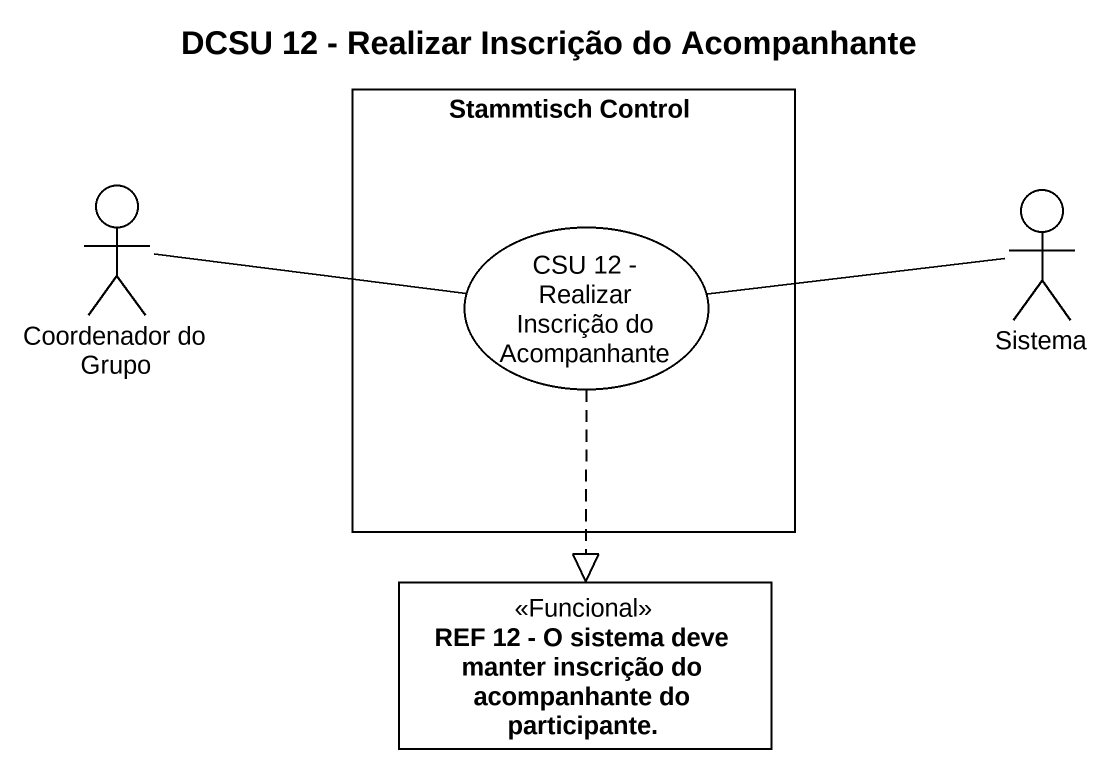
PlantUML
@startuml
title DCSU 12 - Realizar Inscrição do Acompanhante
allowmixing
hide circle
hide empty members
rectangle "Stammtisch Control" as Stammtisch_Control {
  usecase "CSU 12 - Realizar Inscrição do Acompanhante" as CSU_12_Realizar_Inscrição
}
actor "Coordenador do Grupo" as Coordenador_do_Grupo
actor Sistema
class "REF 12 - O sistema deve manter inscrição do acompanhante do participante." as REF_12_O_sistema_deve <<Funcional>>
Coordenador_do_Grupo -right- CSU_12_Realizar_Inscrição
CSU_12_Realizar_Inscrição -right- Sistema
CSU_12_Realizar_Inscrição ..|> REF_12_O_sistema_deve
@enduml
